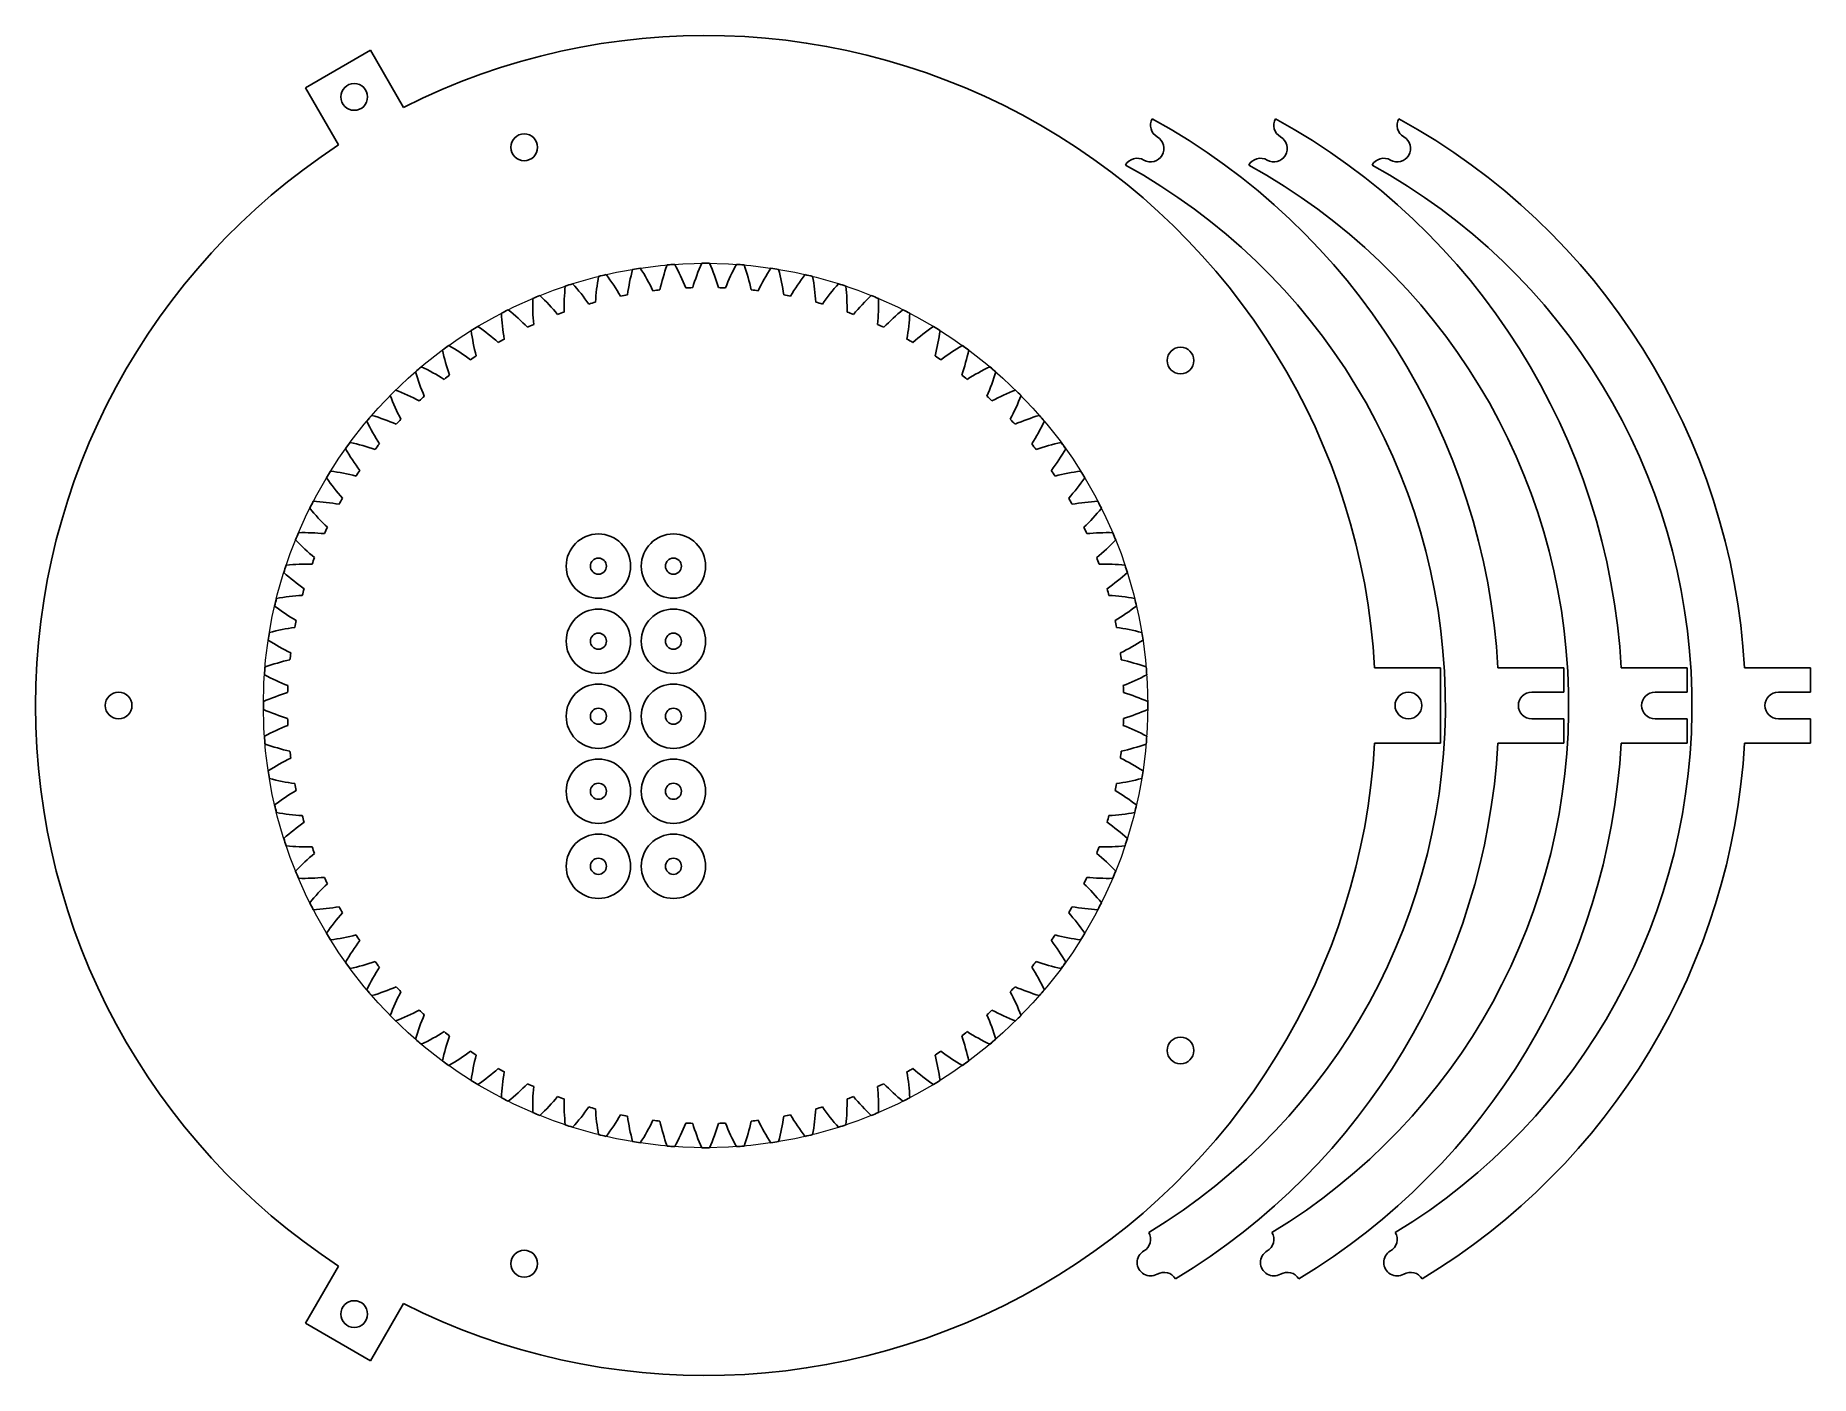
# Model space of a CAD drawing. Header units: millimetres. Extents: x -5 to 326, y -5 to 245.
import ezdxf

# ---------------------------------------------------------------- set-up
doc = ezdxf.new("R2010")
doc.units = ezdxf.units.MM
doc.layers.get('0').update_dxf_attribs({"linetype": 'CONTINUOUS', "lineweight": 25, "true_color": 0x000000})
doc.layers.add('Dimension', color=5, linetype='CONTINUOUS', lineweight=0, true_color=0x0000ff)

msp = doc.modelspace()

# ---------------------------------------------------------------- linework, layer by layer
for p, q in [((45.38, 235.24), (57.51, 242.24)), ((57.51, 242.24), (63.66, 231.58)), ((51.54, 224.58), (45.38, 235.24)), ((244.8, 127), (257.11, 127)), ((257.11, 127), (257.11, 113)), ((267.8, 127), (280.11, 127)), ((280.11, 127), (280.11, 122.5)), ((290.8, 127), (303.11, 127)), ((303.11, 127), (303.11, 122.5)), ((313.8, 127), (326.11, 127)), ((326.11, 127), (326.11, 122.5)), ((274.11, 122.5), (280.11, 122.5)), ((297.11, 122.5), (303.11, 122.5)), ((320.11, 122.5), (326.11, 122.5)), ((274.11, 117.5), (280.11, 117.5)), ((280.11, 117.5), (280.11, 113)), ((297.11, 117.5), (303.11, 117.5)), ((303.11, 117.5), (303.11, 113)), ((320.11, 117.5), (326.11, 117.5)), ((326.11, 117.5), (326.11, 113)), ((257.11, 113), (244.8, 113)), ((280.11, 113), (267.8, 113)), ((303.11, 113), (290.8, 113)), ((326.11, 113), (313.8, 113)), ((45.38, 4.76), (51.54, 15.42)), ((63.66, 8.42), (57.51, -2.24)), ((57.51, -2.24), (45.38, 4.76))]:
    msp.add_line(p, q)
for centre, radius in [((54.45, 233.54), 2.5), ((86.16, 224.14), 2.5), ((208.59, 184.36), 2.5), ((100, 146), 6), ((114, 146), 6), ((100, 146), 1.5), ((114, 146), 1.5), ((100, 132), 6), ((114, 132), 6), ((100, 132), 1.5), ((114, 132), 1.5), ((100, 118), 6), ((114, 118), 6), ((10.5, 120), 2.5), ((100, 118), 1.5), ((114, 118), 1.5), ((251.11, 120), 2.5), ((100, 104), 6), ((114, 104), 6), ((100, 104), 1.5), ((114, 104), 1.5), ((100, 90), 6), ((114, 90), 6), ((100, 90), 1.5), ((114, 90), 1.5), ((208.59, 55.64), 2.5), ((86.16, 15.86), 2.5), ((54.45, 6.46), 2.5)]:
    msp.add_circle(centre, radius)
for centre, radius, start, end in [((120, 120), 125, 3.2102, 116.7898), ((205.5, 228.25), 2.5, 150.573, 240), ((143, 120), 125, 3.2102, 61.1459), ((228.5, 228.25), 2.5, 150.573, 240), ((166, 120), 125, 3.2102, 61.1459), ((251.5, 228.25), 2.5, 150.573, 240), ((189, 120), 125, 3.2102, 61.1459), ((203, 223.92), 2.5, 240, 60), ((226, 223.92), 2.5, 240, 60), ((249, 223.92), 2.5, 240, 60), ((120, 120), 125, 123.2102, 236.7898), ((200.5, 219.59), 2.5, 60, 150.6228), ((223.5, 219.59), 2.5, 60, 150.6228), ((246.5, 219.59), 2.5, 60, 150.6228), ((143, 120), 115, 301.2456, 61.2456), ((166, 120), 115, 301.2456, 61.2456), ((189, 120), 115, 301.2456, 61.2456), ((274.11, 120), 2.5, 90, 270), ((297.11, 120), 2.5, 90, 270), ((320.11, 120), 2.5, 90, 270), ((120, 120), 125, 243.2102, 356.7898), ((143, 120), 125, 301.1459, 356.7898), ((166, 120), 125, 301.1459, 356.7898), ((189, 120), 125, 301.1459, 356.7898), ((200.5, 20.41), 2.5, 300, 30.6228), ((223.5, 20.41), 2.5, 300, 30.6228), ((246.5, 20.41), 2.5, 300, 30.6228), ((203, 16.08), 2.5, 120, 300), ((226, 16.08), 2.5, 120, 300), ((249, 16.08), 2.5, 120, 300), ((205.5, 11.75), 2.5, 30.573, 120), ((228.5, 11.75), 2.5, 30.573, 120), ((251.5, 11.75), 2.5, 30.573, 120)]:
    msp.add_arc(centre, radius, start, end)
at = {"linetype": 'CONTINUOUS'}
for centre, radius, start, end in [((150.54, 188.91), 40, 160.6147, 167.5505), ((120, 120), 82.5, 93.9969, 95.0031), ((79.06, 183.28), 40, 21.4495, 28.3853), ((155.85, 186.3), 40, 156.1147, 163.0505), ((120, 120), 82.5, 89.4969, 90.5031), ((84.15, 186.3), 40, 16.9495, 23.8853), ((160.94, 183.28), 40, 151.6147, 158.5505), ((120, 120), 82.5, 84.9969, 86.0031), ((89.46, 188.91), 40, 12.4495, 19.3853), ((120, 120), 82.5, 107.4969, 108.5031), ((65.42, 171.98), 40, 34.9495, 41.8853), ((139.38, 192.84), 40, 169.6147, 176.5505), ((120, 120), 82.5, 102.9969, 104.0031), ((69.66, 176.1), 40, 30.4495, 37.3853), ((145.04, 191.09), 40, 165.1147, 172.0505), ((120, 120), 82.5, 98.4969, 99.5031), ((74.22, 179.88), 40, 25.9495, 32.8853), ((165.78, 179.88), 40, 147.1147, 154.0505), ((120, 120), 82.5, 80.4969, 81.5031), ((94.96, 191.09), 40, 7.9495, 14.8853), ((170.34, 176.1), 40, 142.6147, 149.5505), ((120, 120), 82.5, 75.9969, 77.0031), ((100.62, 192.84), 40, 3.4495, 10.3853), ((174.58, 171.98), 40, 138.1147, 145.0505), ((120, 120), 82.5, 71.4969, 72.5031), ((127.75, 194.97), 40, 178.6147, 185.5505), ((120, 120), 82.5, 111.9969, 113.0031), ((61.51, 167.54), 40, 39.4495, 46.3853), ((133.61, 194.13), 40, 174.1147, 181.0505), ((120, 120), 78, 100.7724, 101.7276), ((120, 120), 78, 96.2724, 97.2276), ((120, 120), 78, 91.7724, 92.7276), ((120, 120), 78, 87.2724, 88.2276), ((120, 120), 78, 82.7724, 83.7276), ((120, 120), 78, 78.2724, 79.2276), ((106.39, 194.13), 40, 358.9495, 5.8853), ((178.49, 167.54), 40, 133.6147, 140.5505), ((120, 120), 82.5, 66.9969, 68.0031), ((112.25, 194.97), 40, 354.4495, 1.3853), ((120, 120), 82.5, 116.4969, 117.5031), ((121.84, 195.35), 40, 183.1147, 190.0505), ((57.96, 162.8), 40, 43.9495, 50.8853), ((120, 120), 78, 109.7724, 110.7276), ((120, 120), 78, 105.2724, 106.2276), ((120, 120), 78, 73.7724, 74.7276), ((120, 120), 78, 69.2724, 70.2276), ((182.04, 162.8), 40, 129.1147, 136.0505), ((120, 120), 82.5, 62.4969, 63.5031), ((118.16, 195.35), 40, 349.9495, 356.8853), ((120, 120), 82.5, 120.9969, 122.0031), ((115.92, 195.26), 40, 187.6147, 194.5505), ((54.79, 157.8), 40, 48.4495, 55.3853), ((120, 120), 78, 114.2724, 115.2276), ((120, 120), 78, 64.7724, 65.7276), ((185.21, 157.8), 40, 124.6147, 131.5505), ((120, 120), 82.5, 57.9969, 59.0031), ((124.08, 195.26), 40, 345.4495, 352.3853), ((120, 120), 82.5, 125.4969, 126.5031), ((110.03, 194.71), 40, 192.1147, 199.0505), ((52.03, 152.57), 40, 52.9495, 59.8853), ((120, 120), 78, 118.7724, 119.7276), ((120, 120), 78, 60.2724, 61.2276), ((187.97, 152.57), 40, 120.1147, 127.0505), ((129.97, 194.71), 40, 340.9495, 347.8853), ((120, 120), 82.5, 53.4969, 54.5031), ((120, 120), 82.5, 129.9969, 131.0031), ((104.2, 193.7), 40, 196.6147, 203.5505), ((49.68, 147.13), 40, 57.4495, 64.3853), ((120, 120), 78, 123.2724, 124.2276), ((120, 120), 78, 55.7724, 56.7276), ((190.32, 147.13), 40, 115.6147, 122.5505), ((135.8, 193.7), 40, 336.4495, 343.3853), ((120, 120), 82.5, 48.9969, 50.0031), ((120, 120), 82.5, 134.4969, 135.5031), ((47.77, 141.53), 40, 61.9495, 68.8853), ((120, 120), 78, 127.7724, 128.7276), ((120, 120), 78, 51.2724, 52.2276), ((192.23, 141.53), 40, 111.1147, 118.0505), ((120, 120), 82.5, 44.4969, 45.5031), ((98.47, 192.23), 40, 201.1147, 208.0505), ((120, 120), 78, 132.2724, 133.2276), ((120, 120), 78, 46.7724, 47.7276), ((141.53, 192.23), 40, 331.9495, 338.8853), ((120, 120), 82.5, 138.9969, 140.0031), ((92.87, 190.32), 40, 205.6147, 212.5505), ((46.3, 135.8), 40, 66.4495, 73.3853), ((120, 120), 78, 136.7724, 137.7276), ((120, 120), 78, 42.2724, 43.2276), ((193.7, 135.8), 40, 106.6147, 113.5505), ((147.13, 190.32), 40, 327.4495, 334.3853), ((120, 120), 82.5, 39.9969, 41.0031), ((120, 120), 82.5, 143.4969, 144.5031), ((45.29, 129.97), 40, 70.9495, 77.8853), ((194.71, 129.97), 40, 102.1147, 109.0505), ((120, 120), 82.5, 35.4969, 36.5031), ((87.43, 187.97), 40, 210.1147, 217.0505), ((120, 120), 78, 141.2724, 142.2276), ((120, 120), 78, 37.7724, 38.7276), ((152.57, 187.97), 40, 322.9495, 329.8853), ((120, 120), 82.5, 147.9969, 149.0031), ((82.2, 185.21), 40, 214.6147, 221.5505), ((44.74, 124.08), 40, 75.4495, 82.3853), ((120, 120), 78, 145.7724, 146.7276), ((120, 120), 78, 33.2724, 34.2276), ((195.26, 124.08), 40, 97.6147, 104.5505), ((157.8, 185.21), 40, 318.4495, 325.3853), ((120, 120), 82.5, 30.9969, 32.0031), ((120, 120), 82.5, 152.4969, 153.5031), ((77.2, 182.04), 40, 219.1147, 226.0505), ((44.65, 118.16), 40, 79.9495, 86.8853), ((120, 120), 78, 150.2724, 151.2276), ((120, 120), 78, 28.7724, 29.7276), ((195.35, 118.16), 40, 93.1147, 100.0505), ((162.8, 182.04), 40, 313.9495, 320.8853), ((120, 120), 82.5, 26.4969, 27.5031), ((120, 120), 78, 154.7724, 155.7276), ((120, 120), 78, 24.2724, 25.2276), ((120, 120), 82.5, 156.9969, 158.0031), ((72.46, 178.49), 40, 223.6147, 230.5505), ((45.03, 112.25), 40, 84.4495, 91.3853), ((194.97, 112.25), 40, 88.6147, 95.5505), ((167.54, 178.49), 40, 309.4495, 316.3853), ((120, 120), 82.5, 21.9969, 23.0031), ((120, 120), 82.5, 161.4969, 162.5031), ((45.87, 106.39), 40, 88.9495, 95.8853), ((120, 120), 78, 159.2724, 160.2276), ((120, 120), 78, 19.7724, 20.7276), ((194.13, 106.39), 40, 84.1147, 91.0505), ((120, 120), 82.5, 17.4969, 18.5031), ((68.02, 174.58), 40, 228.1147, 235.0505), ((171.98, 174.58), 40, 304.9495, 311.8853), ((120, 120), 82.5, 165.9969, 167.0031), ((47.16, 100.62), 40, 93.4495, 100.3853), ((120, 120), 78, 163.7724, 164.7276), ((120, 120), 78, 15.2724, 16.2276), ((192.84, 100.62), 40, 79.6147, 86.5505), ((120, 120), 82.5, 12.9969, 14.0031), ((63.9, 170.34), 40, 232.6147, 239.5505), ((120, 120), 78, 168.2724, 169.2276), ((176.1, 170.34), 40, 300.4495, 307.3853), ((120, 120), 78, 10.7724, 11.7276), ((120, 120), 82.5, 170.4969, 171.5031), ((48.91, 94.96), 40, 97.9495, 104.8853), ((191.09, 94.96), 40, 75.1147, 82.0505), ((120, 120), 82.5, 8.4969, 9.5031), ((60.12, 165.78), 40, 237.1147, 244.0505), ((120, 120), 78, 172.7724, 173.7276), ((179.88, 165.78), 40, 295.9495, 302.8853), ((120, 120), 78, 6.2724, 7.2276), ((120, 120), 82.5, 174.9969, 176.0031), ((51.09, 89.46), 40, 102.4495, 109.3853), ((188.91, 89.46), 40, 70.6147, 77.5505), ((120, 120), 82.5, 3.9969, 5.0031), ((56.72, 160.94), 40, 241.6147, 248.5505), ((120, 120), 78, 177.2724, 178.2276), ((183.28, 160.94), 40, 291.4495, 298.3853), ((120, 120), 78, 1.7724, 2.7276), ((53.7, 84.15), 40, 106.9495, 113.8853), ((120, 120), 82.5, 179.4969, 180.5031), ((53.7, 155.85), 40, 246.1147, 253.0505), ((186.3, 84.15), 40, 66.1147, 73.0505), ((186.3, 155.85), 40, 286.9495, 293.8853), ((120, 120), 82.5, 359.4969, 0.5031), ((56.72, 79.06), 40, 111.4495, 118.3853), ((120, 120), 78, 181.7724, 182.7276), ((120, 120), 78, 357.2724, 358.2276), ((183.28, 79.06), 40, 61.6147, 68.5505), ((120, 120), 82.5, 183.9969, 185.0031), ((51.09, 150.54), 40, 250.6147, 257.5505), ((188.91, 150.54), 40, 282.4495, 289.3853), ((120, 120), 82.5, 354.9969, 356.0031), ((60.12, 74.22), 40, 115.9495, 122.8853), ((120, 120), 78, 186.2724, 187.2276), ((120, 120), 78, 352.7724, 353.7276), ((179.88, 74.22), 40, 57.1147, 64.0505), ((120, 120), 82.5, 188.4969, 189.5031), ((48.91, 145.04), 40, 255.1147, 262.0505), ((191.09, 145.04), 40, 277.9495, 284.8853), ((120, 120), 82.5, 350.4969, 351.5031), ((63.9, 69.66), 40, 120.4495, 127.3853), ((120, 120), 78, 190.7724, 191.7276), ((120, 120), 78, 348.2724, 349.2276), ((176.1, 69.66), 40, 52.6147, 59.5505), ((120, 120), 82.5, 192.9969, 194.0031), ((47.16, 139.38), 40, 259.6147, 266.5505), ((120, 120), 78, 195.2724, 196.2276), ((120, 120), 78, 343.7724, 344.7276), ((192.84, 139.38), 40, 273.4495, 280.3853), ((120, 120), 82.5, 345.9969, 347.0031), ((68.02, 65.42), 40, 124.9495, 131.8853), ((171.98, 65.42), 40, 48.1147, 55.0505), ((120, 120), 82.5, 197.4969, 198.5031), ((45.87, 133.61), 40, 264.1147, 271.0505), ((120, 120), 78, 199.7724, 200.7276), ((120, 120), 78, 339.2724, 340.2276), ((194.13, 133.61), 40, 268.9495, 275.8853), ((120, 120), 82.5, 341.4969, 342.5031), ((72.46, 61.51), 40, 129.4495, 136.3853), ((167.54, 61.51), 40, 43.6147, 50.5505), ((120, 120), 82.5, 201.9969, 203.0031), ((45.03, 127.75), 40, 268.6147, 275.5505), ((77.2, 57.96), 40, 133.9495, 140.8853), ((120, 120), 78, 204.2724, 205.2276), ((120, 120), 78, 334.7724, 335.7276), ((162.8, 57.96), 40, 39.1147, 46.0505), ((194.97, 127.75), 40, 264.4495, 271.3853), ((120, 120), 82.5, 336.9969, 338.0031), ((120, 120), 82.5, 206.4969, 207.5031), ((120, 120), 82.5, 332.4969, 333.5031), ((44.65, 121.84), 40, 273.1147, 280.0505), ((82.2, 54.79), 40, 138.4495, 145.3853), ((120, 120), 78, 208.7724, 209.7276), ((120, 120), 78, 330.2724, 331.2276), ((157.8, 54.79), 40, 34.6147, 41.5505), ((195.35, 121.84), 40, 259.9495, 266.8853), ((120, 120), 82.5, 210.9969, 212.0031), ((44.74, 115.92), 40, 277.6147, 284.5505), ((120, 120), 78, 213.2724, 214.2276), ((120, 120), 78, 325.7724, 326.7276), ((195.26, 115.92), 40, 255.4495, 262.3853), ((120, 120), 82.5, 327.9969, 329.0031), ((87.43, 52.03), 40, 142.9495, 149.8853), ((152.57, 52.03), 40, 30.1147, 37.0505), ((120, 120), 82.5, 215.4969, 216.5031), ((45.29, 110.03), 40, 282.1147, 289.0505), ((92.87, 49.68), 40, 147.4495, 154.3853), ((120, 120), 78, 217.7724, 218.7276), ((120, 120), 78, 321.2724, 322.2276), ((147.13, 49.68), 40, 25.6147, 32.5505), ((194.71, 110.03), 40, 250.9495, 257.8853), ((120, 120), 82.5, 323.4969, 324.5031), ((120, 120), 82.5, 219.9969, 221.0031), ((46.3, 104.2), 40, 286.6147, 293.5505), ((98.47, 47.77), 40, 151.9495, 158.8853), ((120, 120), 78, 222.2724, 223.2276), ((120, 120), 78, 316.7724, 317.7276), ((141.53, 47.77), 40, 21.1147, 28.0505), ((193.7, 104.2), 40, 246.4495, 253.3853), ((120, 120), 82.5, 318.9969, 320.0031), ((47.77, 98.47), 40, 291.1147, 298.0505), ((120, 120), 78, 226.7724, 227.7276), ((120, 120), 78, 312.2724, 313.2276), ((192.23, 98.47), 40, 241.9495, 248.8853), ((120, 120), 82.5, 224.4969, 225.5031), ((104.2, 46.3), 40, 156.4495, 163.3853), ((135.8, 46.3), 40, 16.6147, 23.5505), ((120, 120), 82.5, 314.4969, 315.5031), ((120, 120), 82.5, 228.9969, 230.0031), ((49.68, 92.87), 40, 295.6147, 302.5505), ((110.03, 45.29), 40, 160.9495, 167.8853), ((120, 120), 78, 231.2724, 232.2276), ((120, 120), 78, 307.7724, 308.7276), ((129.97, 45.29), 40, 12.1147, 19.0505), ((190.32, 92.87), 40, 237.4495, 244.3853), ((120, 120), 82.5, 309.9969, 311.0031), ((120, 120), 82.5, 233.4969, 234.5031), ((52.03, 87.43), 40, 300.1147, 307.0505), ((120, 120), 78, 235.7724, 236.7276), ((115.92, 44.74), 40, 165.4495, 172.3853), ((120, 120), 78, 303.2724, 304.2276), ((124.08, 44.74), 40, 7.6147, 14.5505), ((187.97, 87.43), 40, 232.9495, 239.8853), ((120, 120), 82.5, 305.4969, 306.5031), ((120, 120), 82.5, 237.9969, 239.0031), ((54.79, 82.2), 40, 304.6147, 311.5505), ((120, 120), 78, 240.2724, 241.2276), ((121.84, 44.65), 40, 169.9495, 176.8853), ((120, 120), 78, 298.7724, 299.7276), ((118.16, 44.65), 40, 3.1147, 10.0505), ((185.21, 82.2), 40, 228.4495, 235.3853), ((120, 120), 82.5, 300.9969, 302.0031), ((120, 120), 82.5, 242.4969, 243.5031), ((57.96, 77.2), 40, 309.1147, 316.0505), ((120, 120), 78, 244.7724, 245.7276), ((127.75, 45.03), 40, 174.4495, 181.3853), ((61.51, 72.46), 40, 313.6147, 320.5505), ((120, 120), 78, 249.2724, 250.2276), ((133.61, 45.87), 40, 178.9495, 185.8853), ((106.39, 45.87), 40, 354.1147, 1.0505), ((120, 120), 78, 289.7724, 290.7276), ((178.49, 72.46), 40, 219.4495, 226.3853), ((120, 120), 78, 294.2724, 295.2276), ((112.25, 45.03), 40, 358.6147, 5.5505), ((182.04, 77.2), 40, 223.9495, 230.8853), ((120, 120), 82.5, 296.4969, 297.5031), ((120, 120), 82.5, 246.9969, 248.0031), ((65.42, 68.02), 40, 318.1147, 325.0505), ((120, 120), 78, 253.7724, 254.7276), ((139.38, 47.16), 40, 183.4495, 190.3853), ((69.66, 63.9), 40, 322.6147, 329.5505), ((120, 120), 78, 258.2724, 259.2276), ((145.04, 48.91), 40, 187.9495, 194.8853), ((94.96, 48.91), 40, 345.1147, 352.0505), ((120, 120), 78, 280.7724, 281.7276), ((170.34, 63.9), 40, 210.4495, 217.3853), ((100.62, 47.16), 40, 349.6147, 356.5505), ((120, 120), 78, 285.2724, 286.2276), ((174.58, 68.02), 40, 214.9495, 221.8853), ((120, 120), 82.5, 291.9969, 293.0031), ((120, 120), 82.5, 251.4969, 252.5031), ((120, 120), 82.5, 255.9969, 257.0031), ((74.22, 60.12), 40, 327.1147, 334.0505), ((120, 120), 78, 262.7724, 263.7276), ((150.54, 51.09), 40, 192.4495, 199.3853), ((79.06, 56.72), 40, 331.6147, 338.5505), ((120, 120), 78, 267.2724, 268.2276), ((155.85, 53.7), 40, 196.9495, 203.8853), ((84.15, 53.7), 40, 336.1147, 343.0505), ((120, 120), 78, 271.7724, 272.7276), ((160.94, 56.72), 40, 201.4495, 208.3853), ((89.46, 51.09), 40, 340.6147, 347.5505), ((120, 120), 78, 276.2724, 277.2276), ((165.78, 60.12), 40, 205.9495, 212.8853), ((120, 120), 82.5, 282.9969, 284.0031), ((120, 120), 82.5, 287.4969, 288.5031), ((120, 120), 82.5, 260.4969, 261.5031), ((120, 120), 82.5, 264.9969, 266.0031), ((120, 120), 82.5, 269.4969, 270.5031), ((120, 120), 82.5, 273.9969, 275.0031), ((120, 120), 82.5, 278.4969, 279.5031)]:
    msp.add_arc(centre, radius, start, end, dxfattribs=at)
at = {"layer": 'Dimension'}
msp.add_circle((120, 120), 82.5, dxfattribs=at)

doc.saveas('drawing.dxf')
